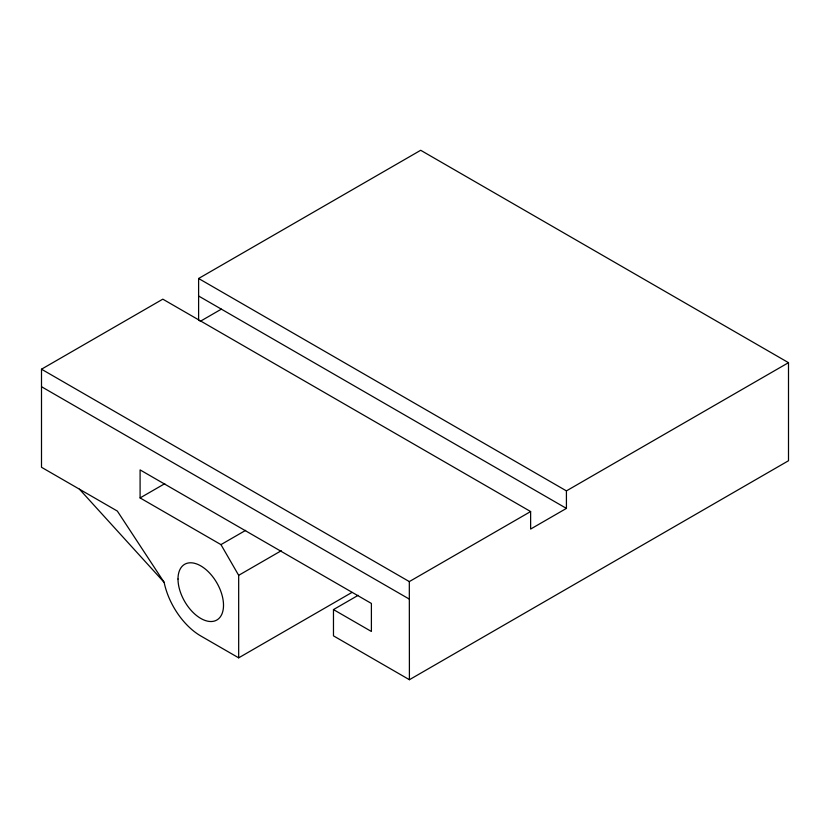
<?xml version="1.0" encoding="UTF-8"?>
<svg xmlns="http://www.w3.org/2000/svg" width="830" height="830" viewBox="0 0 830 830"><rect width="100%" height="100%" fill="white"/><g stroke="black" fill="none" stroke-linecap="round" stroke-linejoin="round"><path stroke-width="1.25" d="M351.982 592.413L238.677 657.837L200.756 635.946A53.628 30.959 60 0 1 164.132 582.338L117.341 511.073L41.5 467.28L41.5 369.205L162.815 299.163L530.629 511.55L530.629 529.063L566.423 508.396L566.423 490.883L198.609 278.496L420.686 150.282L788.5 362.669L788.5 460.743L409.408 679.718L333.473 635.853L333.473 609.583L358.155 595.328M200.113 321.418L221.361 309.144M333.473 609.583L371.394 631.474L371.394 603.452L140.094 469.905L140.094 497.927L164.765 483.683M140.094 497.927L220.956 544.615L245.639 530.37M238.677 657.837L238.677 575.325L281.308 550.705M409.408 679.718L409.315 581.591L530.629 511.55M566.423 490.883L788.5 362.669M198.609 296.009L566.423 508.396M41.5 369.205L409.315 581.591M41.5 386.718L409.315 599.104M79.421 489.171L164.132 582.338M220.956 544.615L238.677 575.325M198.609 278.496L198.609 320.307M178.004 579.018A32.173 18.582 60 0 0 212.138 621.473A32.173 18.582 60 0 0 212.138 575.968A32.173 18.582 60 0 0 178.004 579.018"/></g></svg>
